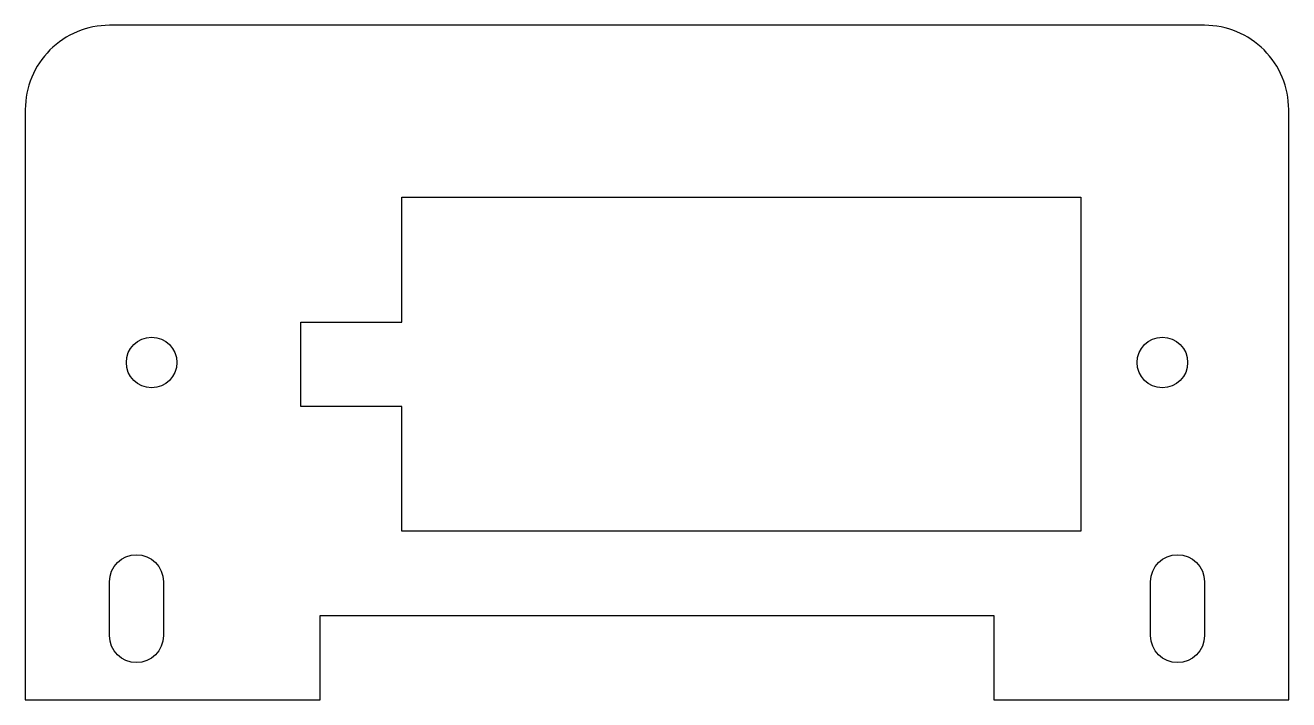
# Model space of a CAD drawing. Header units: millimetres. Extents: x -37.5 to 37.5, y 0 to 40.
import ezdxf

# ---------------------------------------------------------------- set-up
doc = ezdxf.new("R2010")
doc.units = ezdxf.units.MM

msp = doc.modelspace()

# ---------------------------------------------------------------- linework, layer by layer
for points in [[(20, 5), (20, 0), (37.5, 0), (37.5, 35, 0.414214), (32.5, 40), (-32.5, 40, 0.414214), (-37.5, 35), (-37.5, 0), (-20, 0), (-20, 5)], [(-29.3, 3.8, -1), (-32.5, 3.8), (-32.5, 7, -1), (-29.3, 7)], [(32.5, 7), (32.5, 3.8, -1), (29.3, 3.8), (29.3, 7, -1)]]:
    msp.add_lwpolyline(points, format="xyb", close=True)
msp.add_lwpolyline([(-21.15, 17.4), (-21.15, 22.4), (-15.15, 22.4), (-15.15, 29.8), (25.15, 29.8), (25.15, 10), (-15.15, 10), (-15.15, 17.4)], close=True)
for centre in [(-30, 20), (30, 20)]:
    msp.add_circle(centre, 1.5)

doc.saveas('drawing.dxf')
